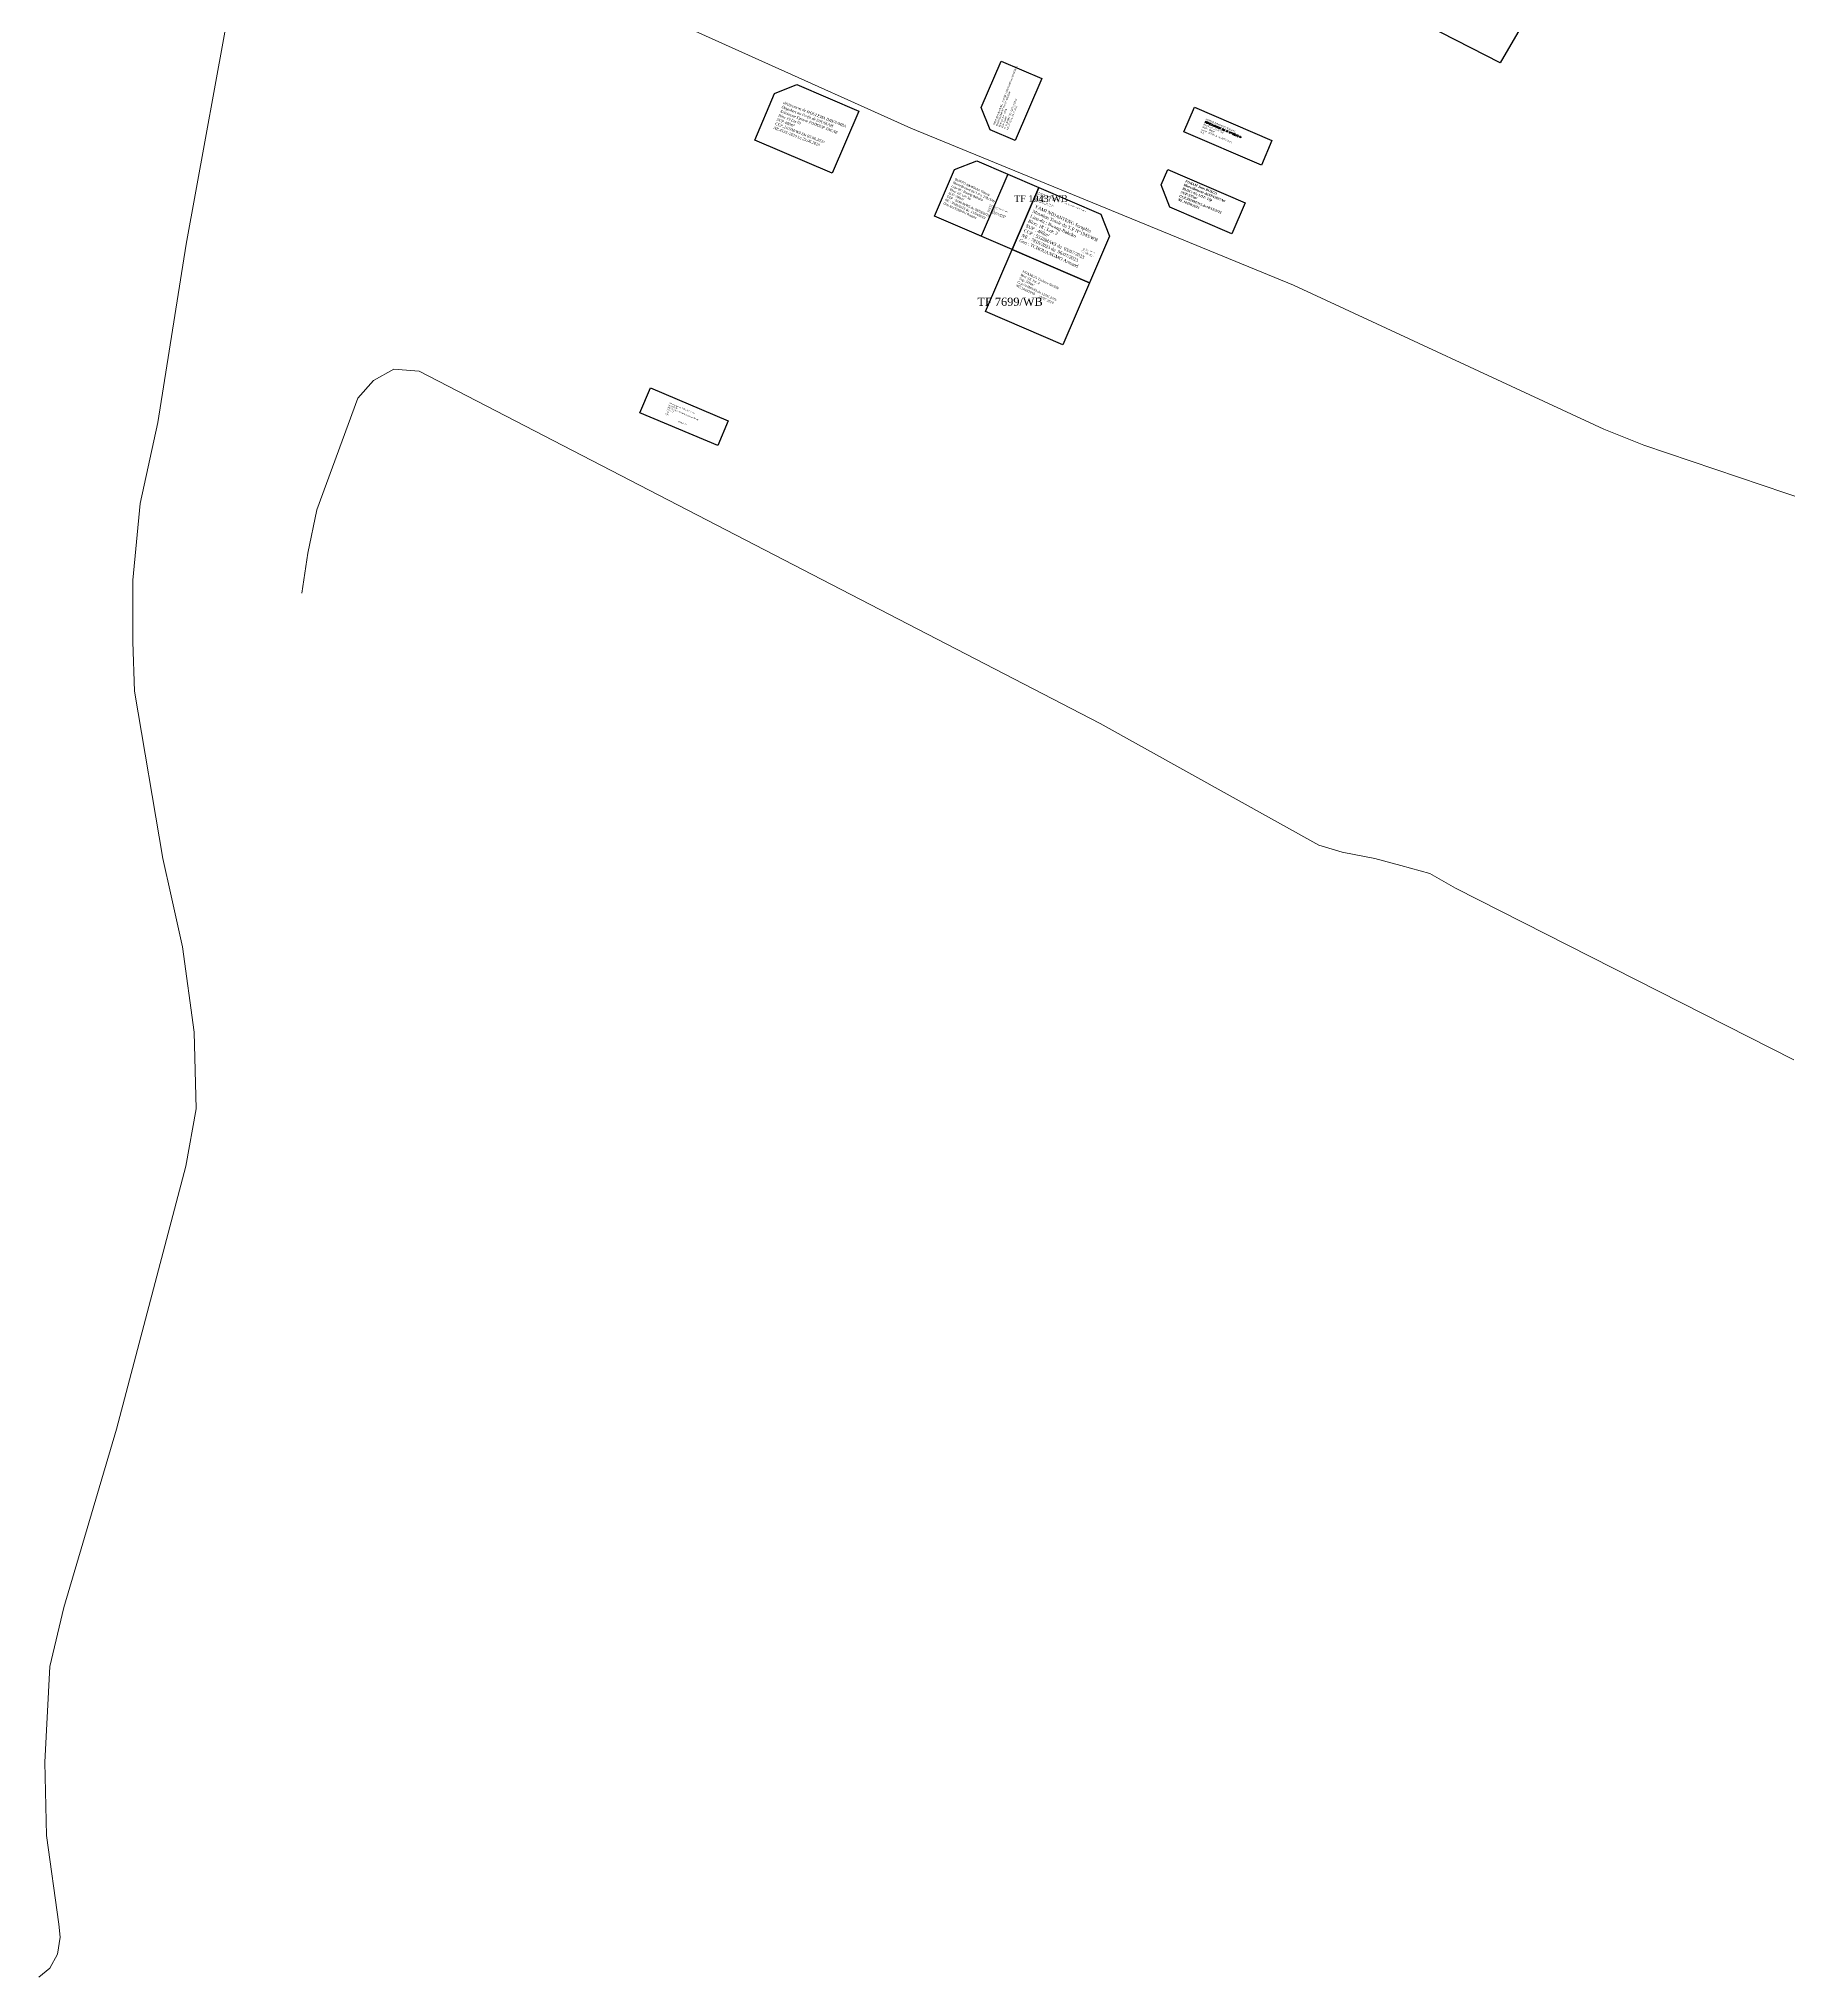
# Model space of a CAD drawing. Header units: millimetres. Extents: x 590121 to 927379, y 438565 to 1441738.
# Drawn here: x 590607 to 591125, y 439161 to 439736 of the extents above; entities that cross this region are included whole.
import ezdxf

# ---------------------------------------------------------------- set-up
doc = ezdxf.new("R2010")
doc.units = ezdxf.units.MM
doc.header["$LTSCALE"] = 10
for name, color, linetype in [('end maj 26 02 2021', 30, 'Continuous'), ('MAJ DEC 2021', 234, 'Continuous'), ('MAJ JAN 2022', 12, 'Continuous'), ('MAJ OCT 2021', 7, 'Continuous')]:
    doc.layers.add(name, color=color, linetype=linetype)
doc.layers.add('MAJ APRES LE 13.01.2023', color=222, linetype='Continuous', lineweight=30)
doc.layers.add('Roads_others', color=24, linetype='Continuous', lineweight=9)
doc.styles.get("Standard").update_dxf_attribs({"font": 'arial.ttf'})
doc.styles.add('Times 1.0', font='times.ttf', dxfattribs={"width": 0.99, "height": 1})

msp = doc.modelspace()

# ---------------------------------------------------------------- linework, layer by layer
at = {"flags": 128}
msp.add_lwpolyline([(590903.45, 439691.63), (590921.85, 439683.72), (590924.46, 439677.16), (590918.53, 439663.37), (590895.55, 439673.25)], close=True, dxfattribs=at)
at = {"layer": 'end maj 26 02 2021', "color": 150, "lineweight": -3, "flags": 128}
for points in [[(591035.37, 439758.99), (591052.73, 439750.12), (591040.11, 439728.49), (591018.3, 439739.65), (591028.4, 439756.95)], [(591035.37, 439758.99), (591052.73, 439750.12), (591040.11, 439728.49), (591018.3, 439739.65), (591028.4, 439756.95)], [(591035.37, 439758.99), (591052.73, 439750.12), (591040.11, 439728.49), (591018.3, 439739.65), (591028.4, 439756.95)], [(591035.37, 439758.99), (591052.73, 439750.12), (591040.11, 439728.49), (591018.3, 439739.65), (591028.4, 439756.95)], [(590831.76, 439722.09), (590850.16, 439714.26), (590842.32, 439695.86), (590819.32, 439705.65), (590825.2, 439719.45)], [(590831.76, 439722.09), (590850.16, 439714.26), (590842.32, 439695.86), (590819.32, 439705.65), (590825.2, 439719.45)], [(590903.45, 439691.63), (590921.85, 439683.72), (590924.46, 439677.16), (590918.53, 439663.37), (590895.55, 439673.25)], [(590903.45, 439691.63), (590921.85, 439683.72), (590924.46, 439677.16), (590918.53, 439663.37), (590895.55, 439673.25)]]:
    msp.add_lwpolyline(points, close=True, dxfattribs=at)
at = {"layer": 'end maj 26 02 2021', "color": 150}
for points in [[(590885.08, 439699.53), (590903.45, 439691.63), (590895.55, 439673.25), (590872.58, 439683.12), (590878.51, 439696.91)], [(590885.08, 439699.53), (590903.45, 439691.63), (590895.55, 439673.25), (590872.58, 439683.12), (590878.51, 439696.91)], [(590895.57, 439673.25), (590918.53, 439663.37), (590910.62, 439645), (590887.66, 439654.88)], [(590895.57, 439673.25), (590918.53, 439663.37), (590910.62, 439645), (590887.66, 439654.88)], [(590788.45, 439632.23), (590811.47, 439622.48), (590808.36, 439615.13), (590785.33, 439624.87)], [(590788.45, 439632.23), (590811.47, 439622.48), (590808.36, 439615.13), (590785.33, 439624.87)]]:
    msp.add_lwpolyline(points, close=True, dxfattribs=at)
at = {"layer": 'MAJ APRES LE 13.01.2023', "color": 232, "lineweight": 30, "flags": 128}
for points in [[(590885.08, 439699.53), (590894.27, 439695.58), (590886.37, 439677.2), (590872.58, 439683.13), (590878.51, 439696.91)], [(590903.45, 439691.63), (590921.85, 439683.72), (590924.46, 439677.16), (590918.53, 439663.37), (590895.55, 439673.25)]]:
    msp.add_lwpolyline(points, close=True, dxfattribs=at)
at = {"layer": 'MAJ DEC 2021', "flags": 128}
msp.add_lwpolyline([(590892.33, 439729.06), (590904.41, 439723.87), (590896.52, 439705.5), (590889.03, 439708.72), (590886.41, 439715.28)], close=True, dxfattribs=at)
msp.add_lwpolyline([(590892.33, 439729.06), (590904.41, 439723.87), (590896.52, 439705.5), (590889.03, 439708.72), (590886.41, 439715.28)], close=True, dxfattribs=at)
at = {"layer": 'MAJ JAN 2022', "flags": 128}
for points in [[(590949.57, 439715.35), (590972.54, 439705.48), (590969.41, 439698.2), (590946.44, 439708.07)], [(590949.57, 439715.35), (590972.54, 439705.48), (590969.41, 439698.2), (590946.44, 439708.07)], [(590941.67, 439696.97), (590964.64, 439687.1), (590960.68, 439677.92), (590942.32, 439685.81), (590939.7, 439692.38)], [(590941.67, 439696.97), (590964.64, 439687.1), (590960.68, 439677.92), (590942.32, 439685.81), (590939.7, 439692.38)]]:
    msp.add_lwpolyline(points, close=True, dxfattribs=at)
at = {"layer": 'MAJ OCT 2021', "flags": 128}
msp.add_lwpolyline([(590903.45, 439691.63), (590921.85, 439683.72), (590924.46, 439677.16), (590918.53, 439663.37), (590895.55, 439673.25)], close=True, dxfattribs=at)
msp.add_lwpolyline([(590903.45, 439691.63), (590921.85, 439683.72), (590924.46, 439677.16), (590918.53, 439663.37), (590895.55, 439673.25)], close=True, dxfattribs=at)
at = {"layer": 'Roads_others'}
for points in [[(590676.29, 439790.71), (590718.14, 439774.62), (590773.4, 439750.72), (590865.6, 439709.18), (590978.96, 439662.71), (591070.87, 439620.05), (591082.66, 439615.3), (591138.78, 439596.27), (591141.09, 439595.86), (591142.72, 439595.98)], [(590607.26, 439161.46), (590610.54, 439164.14), (590612.84, 439168.26), (590613.62, 439173.35), (590613.17, 439177.15), (590609.57, 439203.41), (590609.1, 439225.15), (590610.56, 439253.55), (590614.71, 439271), (590630.29, 439323.82), (590650.84, 439401.71), (590653.87, 439418.65), (590653.25, 439441.42), (590649.81, 439466.71), (590646.44, 439481.79), (590643.98, 439492.88), (590635.59, 439542.42), (590635.12, 439557.06), (590635.1, 439575.25), (590637.32, 439598.03), (590642.5, 439621.99), (590650.93, 439674.81), (590665, 439752.31)], [(590685.14, 439571.46), (590686.92, 439583.29), (590689.58, 439596.16), (590701.76, 439629.15), (590706.36, 439634.48), (590712.46, 439637.74), (590719.91, 439637.16), (590921.61, 439532.79), (590986.41, 439496.77), (590993.34, 439494.7), (591003.02, 439492.8), (591010.69, 439490.8), (591019.33, 439488.37), (591026.93, 439484.09), (591127.18, 439433.16)]]:
    msp.add_lwpolyline(points, dxfattribs=at)

# ---------------------------------------------------------------- texts
at = {"layer": 'end maj 26 02 2021', "color": 150, "linetype": 'ByBlock', "lineweight": -3, "ltscale": 0.0014, "attachment_point": 1, "style": 'Times 1.0'}
for s, insert, char_height, width, rotation in [('{\\fTimes New Roman|b0|i1|c0|p18;\\C1;désistement de MOULEMA DIBOUMBA Dagobert \\C7;au Profit de DJUIKAM Antoinette Epouse FODOUP TAGNE\\PBloc 19 Lot 01\\PSUP.488m²\\PCCP.2103M/W3 Du 03.06.2020\\PNE.4533 /2020 Le 23.06.2020}', (590827.97, 439717.19), 0.8, 19.7787, 339.04533), ('{\\fTimes New Roman|b0|i1|c0|p18;\\C1;désistement de MOULEMA DIBOUMBA Dagobert \\C7;au Profit de DJUIKAM Antoinette Epouse FODOUP TAGNE\\PBloc 19 Lot 01\\PSUP.488m²\\PCCP.2103M/W3 Du 03.06.2020\\PNE.4533 /2020 Le 23.06.2020}', (590827.97, 439717.19), 0.8, 19.7787, 339.04533), ('{\\fTimes New Roman|b0|i0|c186|p18;\\C256;NOUTCHANG ALINE LAURE\\PSUP. 488 m²\\PBloc 18, Lot 02\\PCCP 1133M/W3 du 23.10.2019\\PNE 5721/ 019 le 27.11.2019}', (590916.61, 439673.83), 0.2, 4.368416739453096e-11, 336.88475)]:
    msp.add_mtext(s, dxfattribs=dict(at, insert=insert, char_height=char_height, width=width, rotation=rotation))
for s, insert, char_height, width in [('{\\C1;TF 1943/WB }', (590896.13, 439689.3), 2.0104, 48.14), ('{\\C1;TF 7699/WB}', (590885.32, 439658.98), 2.433, 106.1528), ('{\\C1;TF 7699/WB}', (590885.32, 439658.98), 2.433, 106.1528)]:
    msp.add_mtext(s, dxfattribs=dict(at, insert=insert, char_height=char_height, width=width))
at = {"layer": 'end maj 26 02 2021', "attachment_point": 1}
for s, width, heights, insert, char_height, rotation in [('{\\fTimes New Roman|b0|i0|c0|p18;NGAMGO Teclaire Bertille\\PBloc:18  lot: 4\\PSup: 500m²\\PCcp:794M/W3 du 11/06/2019\\PNE:3363/2019 le 22/07/2019}', 70.9957, [32.84], (590898.84, 439667.14), 0.6924, 334.4189), ('{\\fTimes New Roman|b0|i0|c0|p18;NGAMGO Teclaire Bertille\\PBloc:18  lot: 4\\PSup: 500m²\\PCcp:794M/W3 du 11/06/2019\\PNE:3363/2019 le 22/07/2019}', 70.9957, [32.84], (590898.84, 439667.14), 0.6924, 334.4189), ('{\\fTimes New Roman|b0|i0|c0|p18;\\C1;Désistement de YOUMBI YVES\\Pau profit de\\P\\fTimes New Roman|b0|i0|c186|p18;\\C256;NKONO AYANGMA Jean Marc Romeo\\PBloc: 19   lot: 11p\\PSup: 200m²\\PCcp: 740M/W3 du 08/05/2019\\PNE:3087/2019 le 10/06/2019}', 271.5038, [82.11], (590794.15, 439627.99), 0.4, 337.12914), ('{\\fTimes New Roman|b0|i0|c0|p18;\\C1;Désistement de YOUMBI YVES\\Pau profit de\\P\\fTimes New Roman|b0|i0|c186|p18;\\C256;NKONO AYANGMA Jean Marc Romeo\\PBloc: 19   lot: 11p\\PSup: 200m²\\PCcp: 740M/W3 du 08/05/2019\\PNE:3087/2019 le 10/06/2019}', 271.5038, [82.11], (590794.15, 439627.99), 0.4, 337.12914)]:
    msp.add_mtext_dynamic_manual_height_columns(s, width=width, gutter_width=12.5, heights=heights, dxfattribs=dict(at, insert=insert, char_height=char_height, rotation=rotation))
at = {"layer": 'MAJ APRES LE 13.01.2023', "color": 232, "lineweight": 30, "attachment_point": 1}
for s, insert, char_height, width, rotation in [('{\\C7;GUIFFO KAMGUIA Thierry}\\P{\\C1;Morcellement du T.F n°17615/W    \\P\\C7;Lieu-dit : Bwang Bakoko \\PBloc: 18; Lot: 1p\\PSUP :288m²\\PCCP : 5146 M/W5 du 03/03/2023\\PNE : 3029/2023 du  11/04/2023\\C256;\\P\\C1;Geo:ELOUNDOU Pauline}', (590878.76, 439694.46), 0.6745, 14.4787, 335.02197), ('{\\fTimes New Roman|b0|i0|c0|p18;YAMI NDJANTENG Seraphin   \\P\\C1;Mutation Totale du T.F N°1943/WB     \\P\\C256;Lieu-dit : Bwang-Bakoko \\PBloc: 18 ; Lot: 2 \\PSUP : 488m²\\PCCP : 5338M/W3 du  03/07/2023\\PNE : 7816/2023 du  06/07/2023\\P\\C1;Geo : TCHOUANGMO Armand}', (590902.52, 439686.52), 0.9428, 26.447, 335.69007)]:
    msp.add_mtext(s, dxfattribs=dict(at, insert=insert, char_height=char_height, width=width, rotation=rotation))
at = {"layer": 'MAJ APRES LE 13.01.2023', "color": 232, "lineweight": 30, "insert": (590889, 439686.68), "char_height": 0.3, "attachment_point": 1, "rotation": 337.82498}
msp.add_mtext_dynamic_manual_height_columns('FEUTMENI Elisabeth la douce\\PBloc: 18 lot : 1\\PSup:488m²\\PCcp: 1990M/W3 du 20/04/2020\\PNE: 2654/2020 le 11/05/2020', width=127.4939, gutter_width=12.5, heights=[37.54], dxfattribs=at)
at = {"layer": 'MAJ DEC 2021', "insert": (590889.95, 439710.19), "char_height": 0.503, "width": 24.087, "attachment_point": 1, "rotation": 69.0358}
msp.add_mtext('{\\fTimes New Roman|b0|i0|c0|p18;DJEFOUA ALOUMA JACOB CHRISTIAN et CONSORTS\\P\\fTimes New Roman|b0|i1|c0|p18;\\C1;MORCELEMENT DU TF 45837/W\\C0;\\P\\fTimes New Roman|b0|i0|c0|p18;Bloc:04; Lot 13PA\\PSUP: 250m²\\PCCP:3819M/W3 du18/11/2021\\PNE: 10153 le 15/12/2021}', dxfattribs=at)
msp.add_mtext('{\\fTimes New Roman|b0|i0|c0|p18;DJEFOUA ALOUMA JACOB CHRISTIAN et CONSORTS\\P\\fTimes New Roman|b0|i1|c0|p18;\\C1;MORCELEMENT DU TF 45837/W\\C0;\\P\\fTimes New Roman|b0|i0|c0|p18;Bloc:04; Lot 13PA\\PSUP: 250m²\\PCCP:3819M/W3 du18/11/2021\\PNE: 10153 le 15/12/2021}', dxfattribs=at)
at = {"layer": 'MAJ JAN 2022', "insert": (590953.07, 439712.11), "char_height": 0.5, "attachment_point": 1, "rotation": 336.566}
msp.add_mtext_dynamic_manual_height_columns('{\\fTimes New Roman|b0|i0|c0|p18;MIMBA NBASSEGUE RENE\\P\\Fitalic|c0;\\C244;MORCELLEMENT DU TF N°45837/W\\P\\fTimes New Roman|b0|i0|c0|p18;\\C256;BLOC 05 , LOT 11p\\PSUP : 198m²\\Pccp n° 3819M/W du 18/11/2021\\PN.E :10563 du 05/01/2022}', width=20.5005, gutter_width=12.5, heights=[0], dxfattribs=at)
msp.add_mtext_dynamic_manual_height_columns('{\\fTimes New Roman|b0|i0|c0|p18;MIMBA NBASSEGUE RENE\\P\\Fitalic|c0;\\C244;MORCELLEMENT DU TF N°45837/W\\P\\fTimes New Roman|b0|i0|c0|p18;\\C256;BLOC 05 , LOT 11p\\PSUP : 198m²\\Pccp n° 3819M/W du 18/11/2021\\PN.E :10563 du 05/01/2022}', width=20.5005, gutter_width=12.5, heights=[0], dxfattribs=at)
at = {"layer": 'MAJ JAN 2022', "insert": (590947.03, 439693.85), "char_height": 2, "width": 19.0901, "attachment_point": 1, "rotation": 337.95298}
msp.add_mtext('{\\fTimes New Roman|b1|i1|c0|p18;\\H0.35x;FOKAM Jean BOSCO\\P\\fTimes New Roman|b1|i0|c0|p18;\\C1;Morcellement duTF45837/W\\P\\fTimes New Roman|b1|i1|c0|p18;\\C256;BLOC: 05; LOT: 13p\\PSUP:237m²\\PCCP.3819M/W3 du18/12/2021\\PNE.10394/2021 du 12/01/2022\\P\\H2.857x; }', dxfattribs=at)
msp.add_mtext('{\\fTimes New Roman|b1|i1|c0|p18;\\H0.35x;FOKAM Jean BOSCO\\P\\fTimes New Roman|b1|i0|c0|p18;\\C1;Morcellement duTF45837/W\\P\\fTimes New Roman|b1|i1|c0|p18;\\C256;BLOC: 05; LOT: 13p\\PSUP:237m²\\PCCP.3819M/W3 du18/12/2021\\PNE.10394/2021 du 12/01/2022\\P\\H2.857x; }', dxfattribs=at)
at = {"layer": 'MAJ OCT 2021', "lineweight": 25, "insert": (590903.21, 439690.38), "char_height": 0.3, "width": 22.7335, "attachment_point": 1, "rotation": 338.07546}
msp.add_mtext('{\\fTimes New Roman|b0|i0|c186|p18;Désistement de NOUTCHANG Aline Laure A/P de YAMI NDJANTENG Séraphin\\PMorcellement du TF 1983/WB \\PBloc: 18 Lot: 02\\PSUP : 488 m²\\PCCP: 3571 M/W3 du 09.08.2021 \\PNE : 7170/2021 le 06.10.2021}', dxfattribs=at)

doc.saveas('drawing.dxf')
